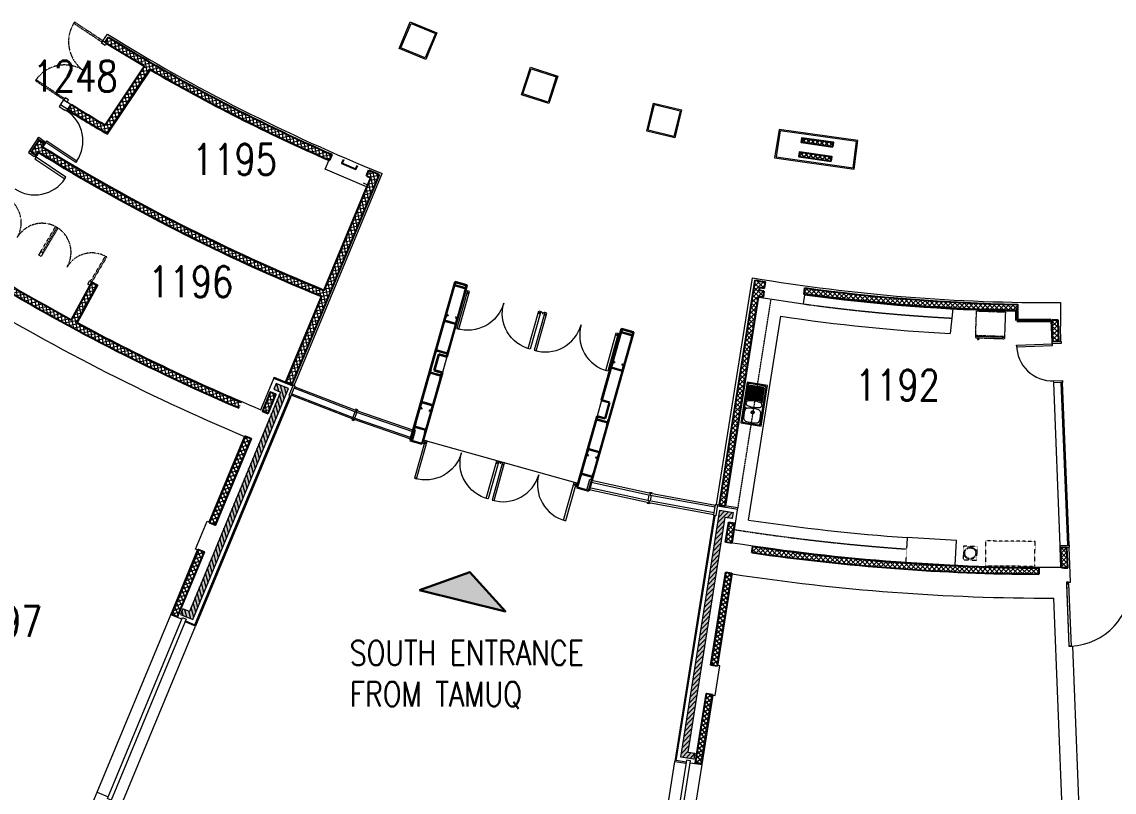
# Model space of a CAD drawing. Header units: inches. Extents: x 13084 to 220150, y 6494 to 167180.
# Drawn here: x 63194 to 89693, y 38435 to 57131 of the extents above; entities that cross this region are included whole.
import ezdxf
from ezdxf.enums import TextEntityAlignment as Align

# ---------------------------------------------------------------- set-up
doc = ezdxf.new("R2010")
doc.units = ezdxf.units.IN
doc.header["$MEASUREMENT"] = 0
doc.linetypes.add('Ground Floor$0$HIDDEN', pattern=[0.375, 0.25, -0.125])
for name, color, linetype, lineweight in [('Ground Floor$0$A-G2-G-Building-Elements-Below', 7, 'Continuous', 13), ('Ground Floor$0$A-G250-G-Walls-Low-Level', 8, 'Continuous', 15), ('Ground Floor$0$A-G250-G-Walls-Precast-Concrete', 7, 'Continuous', 15), ('Ground Floor$0$A-G250-M-Walls-Blockwork', 7, 'Continuous', 25), ('Ground Floor$0$A-G250-M-Walls-Curtain', 251, 'Continuous', 30), ('Ground Floor$0$A-G250-M-Walls-Louvred', 7, 'Continuous', 9), ('Ground Floor$0$A-G252-H-Internal-Walls', 251, 'Continuous', 9), ('Ground Floor$0$A-G262-H-Precast-Panel', 251, 'Continuous', 5), ('Ground Floor$0$A-G312-M-Wall-Cladding-Panel', 7, 'Continuous', 9), ('Ground Floor$0$A-G312-M-Wall-Finish-Plaster', 7, 'Continuous', 15), ('Ground Floor$0$A-G321-M-Window', 251, 'Continuous', 9), ('Ground Floor$0$A-G322-M-Door', 251, 'Continuous', 15), ('Ground Floor$0$A-G331-M-Floor-Finish-Tiled', 251, 'Continuous', 5), ('Ground Floor$0$A-G4-M-Furniture-and-Fittings', 251, 'Continuous', 9), ('Ground Floor$0$A-G4-M-Furniture-Built-In', 251, 'Continuous', 9), ('Ground Floor$0$Z-Z000-S-General-Notes-250', 7, 'Continuous', 30), ('Ground Floor$0$Z-Z001-S-Room-Name-Identification-250', 7, 'Continuous', 15)]:
    doc.layers.add(name, color=color, linetype=linetype, lineweight=lineweight)
doc.layers.add('Ground Floor$0$A-G4-M-Furniture-and-Fittings-Hidden', color=251, linetype='Ground Floor$0$HIDDEN', lineweight=0, plot=False)
doc.layers.add('Ground Floor$0$A-G5-M-Furniture and fittings', color=253, linetype='Continuous')
doc.styles.add('Ground Floor$0$ST1', font='romans.shx', dxfattribs={"width": 0.8})
doc.styles.add('Ground Floor$0$Symbol-RomanS', font='ROMANS.shx', dxfattribs={"width": 0.8})
doc.styles.add('Ground Floor$0$Tag-RomanS', font='romans.shx', dxfattribs={"width": 0.8})
pattern_1 = [(45, (31615.24, 164129.57), (-56.1266, 56.1266), []), (135, (31615.24, 164129.57), (-56.1266, -56.1266), [])]
pattern_2 = [(36.885, (82101.164, 54210.06), (-47.642, 63.4874), []), (126.885, (82101.164, 54210.06), (-63.4874, -47.642), [])]
pattern_3 = [(101, (31615.24, 164129.57), (-77.91666, -15.145464), []), (191, (31615.24, 164129.57), (15.145464, -77.91666), [])]
pattern_4 = [(50, (31615.24, 164129.57), (182.18467, -15.93909), [19.05, -209.55]), (355, (31615.24, 164129.57), (-35.24283, 191.05664), [15.24, -167.64]), (100.451, (31630.42, 164128.24), (146.9425, 175.11669), [16.19, -178.09]), (46.1842, (31615.24, 164180.37), (271.07904, -42.04233), [28.575, -314.325]), (96.6356, (31637.83, 164176.87), (237.40423, 247.42556), [24.285, -267.135]), (351.184, (31615.24, 164180.37), (237.4046, 247.4251), [22.86, -251.46]), (21, (31640.64, 164167.67), (151.61488, -102.26552), [19.05, -209.55]), (326, (31640.64, 164167.67), (61.80203, 184.18797), [15.24, -167.64]), (71.4514, (31653.27, 164159.15), (213.4165, 81.92286), [16.19, -178.09]), (37.5, (31615.24, 164129.57), (3.088603, 84.55504), [0, -165.608, 0, -170.18, 0, -168.275]), (7.5, (31615.24, 164129.57), (66.81966, 100.180575), [0, -97.028, 0, -161.798, 0, -64.135]), (327.5, (31558.6, 164129.57), (135.590595, -5.728744), [0, -63.5, 0, -198.12, 0, -262.89]), (317.5, (31533.2, 164129.57), (148.12918, 25.42649), [0, -82.55, 0, -131.572, 0, -186.69])]

# ---------------------------------------------------------------- blocks, each defined once
blk = doc.blocks.new('Ground Floor$0$cb22')
at = {"linetype": 'Ground Floor$0$HIDDEN', "ltscale": 0.25}
for points in [[(-4, 2), (31, 2), (72, 698), (37, 700)], [(1402, 0), (1367, 0), (1367, 701), (1402, 701)], [(1402, 0), (1437, 0), (1437, 701), (1402, 701)], [(2808, 0), (2773, 0), (2773, 701), (2808, 701)]]:
    blk.add_lwpolyline(points, close=True, dxfattribs=at)
at = {"ltscale": 0.25}
for points in [[(-19, 2), (35, 2), (35, -98), (-25, -98)], [(1372, 0), (1432, 0), (1432, -100), (1372, -100)], [(2748, 0), (2808, 0), (2812, -100), (2748, -100)]]:
    blk.add_lwpolyline(points, close=True, dxfattribs=at)
at = {"linetype": 'Ground Floor$0$HIDDEN', "ltscale": 0.25}
for centre, start, end in [((-4, -2), 0.1605, 86.6222), ((1402, -2), 89.9732, 179.8432), ((1402, -2), 0.1568, 90.0268), ((2808, -2), 89.9732, 179.8432)]:
    blk.add_arc(centre, 703, start, end, dxfattribs=at)
blk = doc.blocks.new('Ground Floor$0$Sube')
blk.add_lwpolyline([(4.88, -175.145), (4.88, -174.072), (5.238, -174.608), (4.88, -175.145)])
blk.add_solid([(5.238, -174.608), (4.88, -175.145), (4.88, -174.072)])
at = {"style": 'Ground Floor$0$ST1', "width": 0.8}
blk.add_attdef('SUBE-BAJA', text='', height=0.617, dxfattribs=at).set_placement((4.736, -174.586), align=Align.MIDDLE_RIGHT)
blk = doc.blocks.new('Ground Floor$0$d72')
at = {"layer": 'Ground Floor$0$A-G322-M-Door'}
for points in [[(5425, -56600), (6375, -56600), (6375, -56550), (5425, -56550)], [(5425, -58350), (6375, -58350), (6375, -58400), (5425, -58400)]]:
    blk.add_lwpolyline(points, close=True, dxfattribs=at)
for centre in [(6325, -56575), (6325, -58375)]:
    blk.add_circle(centre, 10, dxfattribs=at)
for centre, radius, start, end in [((6325, -56575), 900, 178.4921, 270), ((6325, -56550), 50, 0, 90), ((6325, -58375), 900, 90, 181.5079), ((6325, -58400), 50, 270, 0)]:
    blk.add_arc(centre, radius, start, end, dxfattribs=at)
blk = doc.blocks.new('Ground Floor$0$tag-roomname')
at = {"lineweight": 18, "ltscale": 0.01, "style": 'Ground Floor$0$Tag-RomanS', "width": 0.8}
blk.add_attdef('ROOM_NO_2', text='', height=3, dxfattribs=at).set_placement((0, 1.61), align=Align.MIDDLE_CENTER)
at = {"linetype": 'ByBlock', "lineweight": 13, "ltscale": 0.01, "style": 'Ground Floor$0$Tag-RomanS', "width": 0.8, "flags": 1}
for tag, p in [('ROOM_NAME_1', (0, -2.29)), ('AREA', (0, -5.74))]:
    blk.add_attdef(tag, text='', height=2.8, dxfattribs=at).set_placement(p, align=Align.MIDDLE_CENTER)
blk = doc.blocks.new('Ground Floor$0$FIRE DOOR 3100mm')
at = {"layer": 'Ground Floor$0$A-G322-M-Door', "linetype": 'Continuous'}
for p, q in [((-3089, -52, 0), (-3103, -52, 0)), ((-3089, -40, 0), (-3089, -52, 0)), ((-13, -41, 0), (-13, -53, 0)), ((-13, -53, 0), (1, -53, 0))]:
    blk.add_line(p, q, dxfattribs=at)
at = {"layer": 'Ground Floor$0$A-G322-M-Door'}
for p, q in [((-3103, -52, 0), (-3103, -1551, 0)), ((-3049, -40, 0), (-3089, -40, 0)), ((-3049, -40, 0), (-3049, -1551, 0)), ((-53, -41, 0), (-13, -41, 0)), ((-53, -41, 0), (-53, -1552, 0)), ((1, -53, 0), (1, -1552, 0)), ((-3049, -1551, 0), (-3103, -1551, 0)), ((-3102, -1551, 0), (-3052, -1551, 0)), ((-53, -1552, 0), (1, -1552, 0)), ((0, -1552, 0), (-50, -1552, 0))]:
    blk.add_line(p, q, dxfattribs=at)
at = {"layer": 'Ground Floor$0$A-G322-M-Door', "elevation": 0}
for points in [[(-3049, -38), (-3049, 0), (-3103, 0), (-3103, -50), (-3091, -50), (-3091, -38), (-3049, -38)], [(-53, -39), (-53, -1), (1, -1), (1, -51), (-11, -51), (-11, -39), (-53, -39)]]:
    blk.add_lwpolyline(points, dxfattribs=at)
at = {"layer": 'Ground Floor$0$A-G322-M-Door'}
for centre, start, end in [((-3051, -51, 0), 270.0847, 0.0108), ((-50, -51, 0), 179.9653, 269.8919)]:
    blk.add_arc(centre, 1501, start, end, dxfattribs=at)
blk = doc.blocks.new('Ground Floor$0$d49')
at = {"layer": 'Ground Floor$0$A-G321-M-Window', "elevation": 0}
blk.add_lwpolyline([(56931, -119539), (56767, -115593), (56737, -115594), (56901, -119541)], close=True, dxfattribs=at)
at = {"layer": 'Ground Floor$0$A-G322-M-Door'}
for p, q in [((56726, -119548, 0), (56562, -115601, 0)), ((56941, -119539, 0), (56777, -115593, 0))]:
    blk.add_line(p, q, dxfattribs=at)
at = {"layer": 'Ground Floor$0$A-G322-M-Door', "elevation": 0}
for points in [[(55661, -114738), (55659, -114688), (56523, -114652), (56525, -114702)], [(56521, -114602), (56736, -114593), (56738, -114643), (56523, -114652)], [(56560, -115551), (56775, -115543), (56777, -115593), (56562, -115601)], [(56726, -119548), (56941, -119539), (56943, -119589), (56728, -119598)]]:
    blk.add_lwpolyline(points, close=True, dxfattribs=at)
at = {"layer": 'Ground Floor$0$A-G322-M-Door'}
blk.add_arc((56529, -114682, 0), 870, 180.4117, 272.0297, dxfattribs=at)
blk = doc.blocks.new('Ground Floor$0$lava3')
at = {"layer": 'Ground Floor$0$A-G4-M-Furniture-and-Fittings'}
for p, q in [((500, 0), (-500, 0)), ((-500, 0), (-500, -500)), ((500, -500), (500, 0)), ((-485, -58), (-485, -432)), ((-475, -58), (-475, -432)), ((445, -18), (-445, -18)), ((445, -28), (-445, -28)), ((-2, -49), (2, -49)), ((60, -52), (410, -52)), ((78, -76), (450, -76)), ((87, -100), (450, -100)), ((91, -124), (450, -124)), ((95, -149), (450, -149)), ((97, -173), (450, -173)), ((99, -197), (450, -197)), ((100, -221), (450, -221)), ((101, -245), (450, -245)), ((475, -432), (475, -58)), ((485, -432), (485, -58)), ((-500, -500), (500, -500)), ((445, -462), (-445, -462)), ((445, -472), (-445, -472)), ((2, -441), (-2, -441)), ((60, -438), (422, -438)), ((78, -414), (450, -414)), ((87, -390), (450, -390)), ((91, -366), (450, -366)), ((95, -341), (450, -341)), ((97, -317), (450, -317)), ((99, -293), (450, -293)), ((100, -269), (450, -269))]:
    blk.add_line(p, q, dxfattribs=at)
blk.add_lwpolyline([(76, -245, 0.045328), (64, -110)], format="xyb", dxfattribs=at)
for centre, radius in [((-203, -243), 38), ((-203, -243), 27.5), ((-120, -51), 14.1)]:
    blk.add_circle(centre, radius, dxfattribs=at)
for centre, radius, start, end in [((-445, -58), 40, 90, 180), ((-445, -58), 30, 90, 180), ((300, -245), 750, 169.6188, 180), ((300, -245), 750, 180, 190.3812), ((-364, -123), 75, 97.23, 169.6188), ((-279, -793), 750, 90, 97.23), ((-279, -793), 750, 82.77, 90), ((-194, -123), 75, 10.3812, 82.77), ((-858, -245), 750, 0, 10.3812), ((-858, -245), 750, 349.6188, 0), ((674, -245), 750, 169.6188, 180), ((674, -245), 750, 180, 190.3812), ((10, -123), 75, 99.6604, 169.6188), ((-10, -123), 75, 10.3812, 80.3396), ((-674, -245), 750, 349.6188, 0), ((445, -58), 40, 0, 90), ((445, -58), 30, 0, 90), ((-445, -432), 40, 180, 270), ((-445, -432), 30, 180, 270), ((-364, -367), 75, 190.3812, 262.77), ((-279, 303), 750, 262.77, 270), ((-279, 303), 750, 270, 277.23), ((-194, -367), 75, 277.23, 349.6188), ((10, -367), 75, 190.3812, 260.3396), ((-10, -367), 75, 279.6604, 349.6188), ((445, -432), 40, 270, 0), ((445, -432), 30, 270, 0)]:
    blk.add_arc(centre, radius, start, end, dxfattribs=at)
blk = doc.blocks.new('Ground Floor$0$ref-top')
at = {"linetype": 'Ground Floor$0$HIDDEN', "ltscale": 0.3}
for p, q in [((0, -600), (0, -650)), ((50, -650), (50, -700)), ((75, -650), (75, -700)), ((700, -600), (700, -650))]:
    blk.add_line(p, q, dxfattribs=at)
blk.add_lwpolyline([(0, -600), (0, 0), (700, 0), (700, -600)], close=True, dxfattribs=at)
for points in [[(0, -610), (700, -610)], [(0, -650), (700, -650)], [(75, -700), (50, -700)]]:
    blk.add_lwpolyline(points, dxfattribs=at)

msp = doc.modelspace()

# ---------------------------------------------------------------- hatches: boundary and pattern name
at = {"layer": 'Ground Floor$0$A-G252-H-Internal-Walls'}
h = msp.add_hatch(dxfattribs=at)
h.set_pattern_fill('ANSI37', color=256, scale=25, angle=56, style=0)
h.set_pattern_definition(pattern_3)
h.paths.add_polyline_path([(70664, 53770), (70722, 53908, -0.035439), (65287, 56762), (65204, 56638, 0.006498), (66173, 56055), (65216, 54624, -0.005356), (64389, 55121), (64308, 55001, 0.0107), (65262, 54423), (66303, 55979, 0.02811)])
h = msp.add_hatch(dxfattribs=at)
h.set_pattern_fill('ANSI37', color=256, scale=25, angle=56, style=0)
h.set_pattern_definition(pattern_3)
h.paths.add_polyline_path([(70529, 50610, -0.041504), (63684, 54093), (63740, 54177), (63615, 54261), (63421, 53970), (63546, 53886), (63601, 53969, 0.041529), (70471, 50471), (69607, 48385), (69746, 48328), (71859, 53429, -0.001518), (71615, 53529), (71557, 53391, 0.000658), (71662, 53347)])
h = msp.add_hatch(dxfattribs=at)
h.set_pattern_fill('ANSI37', color=256, scale=25, style=0)
h.set_pattern_definition(pattern_2)
h.paths.add_polyline_path([(82872, 54100), (82886, 54199), (82115, 54309), (82101, 54210)])
h = msp.add_hatch(dxfattribs=at)
h.set_pattern_fill('ANSI37', color=256, scale=25, style=0)
h.set_pattern_definition(pattern_2)
h.paths.add_polyline_path([(82830, 53753), (82844, 53852), (82059, 53964), (82045, 53865)])
h = msp.add_hatch(dxfattribs=at)
h.set_pattern_fill('ANSI37', color=256, scale=25, angle=56, style=0)
h.set_pattern_definition([(101, (31615.24, 164128.42), (-77.91666, -15.145464), []), (191, (31615.24, 164128.42), (15.145464, -77.91666), [])])
h.paths.add_polyline_path([(65019, 50736, -0.00077), (64887, 50808), (64393, 49898, -0.011741), (62366, 51060), (62288, 50932, 0.034592), (68421, 47779), (68479, 47917, -0.022075), (64525, 49827)])
h.paths.add_polyline_path([(62366, 51060, -0.000251), (62324, 51086), (62245, 50958, 0.000251), (62288, 50932)])
h.paths.add_polyline_path([(68525, 47898, -0.000251), (68479, 47917), (68421, 47779, 0.000251), (68467, 47759)])
h = msp.add_hatch(dxfattribs=at)
h.set_pattern_fill('ANSI37', color=256, scale=25, style=0)
h.set_pattern_definition(pattern_1)
h.paths.add_polyline_path([(81061, 50463), (81176, 50446), (81198, 50594), (81084, 50611), (81096, 50687, 0.000659), (81209, 50668), (81231, 50817, -0.001518), (80972, 50862), (80108, 45405), (80256, 45382)])
h = msp.add_hatch(dxfattribs=at)
h.set_pattern_fill('ANSI37', color=256, scale=25, style=0)
h.set_pattern_definition(pattern_1)
edge = h.paths.add_edge_path()
edge.add_arc((88115, 93630), 43363, 262.1474, 268.9862)
edge.add_line((87348, 50274), (87347, 50124))
edge.add_arc((88115, 93630), 43513, 262.1452, 268.9884, ccw=False)
edge.add_line((82169, 50525), (82191, 50673))
h = msp.add_hatch(dxfattribs=at)
h.set_pattern_fill('ANSI37', color=256, scale=25, style=0)
h.set_pattern_definition(pattern_1)
h.paths.add_polyline_path([(88333, 49893), (88182, 49894), (88203, 49367), (88353, 49373)])
h = msp.add_hatch(dxfattribs=at)
h.set_pattern_fill('ANSI37', color=256, scale=25, style=0)
h.set_pattern_definition(pattern_1)
h.paths.add_polyline_path([(88333, 49893), (88232, 49893), (88253, 49369), (88353, 49373)])
h = msp.add_hatch(dxfattribs=at)
h.set_pattern_fill('ANSI37', color=256, scale=25, angle=56, style=0)
h.set_pattern_definition(pattern_3)
h.paths.add_polyline_path([(69357, 48083), (69219, 48140), (69030, 47685), (69169, 47627)])
h = msp.add_hatch(dxfattribs=at)
h.set_pattern_fill('ANSI37', color=256, scale=25, style=0)
h.set_pattern_definition([(112.5, (63347.45, 34096.16), (-73.33294, -30.3755), []), (202.5, (63347.45, 34096.16), (30.3755, -73.33294), [])])
h.paths.add_polyline_path([(67744, 44972), (68617, 47079), (68755, 47021), (67883, 44915)])
h = msp.add_hatch(dxfattribs=at)
h.set_pattern_fill('ANSI37', color=256, scale=25, style=0)
h.set_pattern_definition(pattern_1)
h.paths.add_polyline_path([(80494, 44965), (80345, 44988), (80268, 44501), (80417, 44479)])
h = msp.add_hatch(dxfattribs=at)
h.set_pattern_fill('ANSI37', color=256, scale=25, style=0)
h.set_pattern_definition([(292.5, (66817.82, 42735.67), (73.333, 30.3755), []), (22.5, (66817.82, 42735.67), (-30.3755, 73.333), [])])
h.paths.add_polyline_path([(66824, 42750), (67476, 44325), (67615, 44268), (66963, 42693)])
h = msp.add_hatch(dxfattribs=at)
h.set_pattern_fill('ANSI37', color=256, scale=25, style=0)
h.set_pattern_definition(pattern_1)
h.paths.add_polyline_path([(80924, 44401), (80902, 44252, 0.035047), (87869, 43729), (87869, 43879, -0.035037)])
h = msp.add_hatch(dxfattribs=at)
h.set_pattern_fill('ANSI37', color=256, scale=25, style=0)
h.set_pattern_definition(pattern_1)
h.paths.add_polyline_path([(88419, 43880), (88569, 43880), (88549, 44377), (88399, 44371)])
h = msp.add_hatch(dxfattribs=at)
h.set_pattern_fill('ANSI37', color=256, scale=25, style=0)
h.set_pattern_definition([(306, (80302.36, 43661.73), (64.2157, 46.6555), []), (36, (80302.36, 43661.73), (-46.6555, 64.2157), [])])
h.paths.add_polyline_path([(80418, 43750), (80060, 41495), (79912, 41518), (80269, 43774)])
h = msp.add_hatch(dxfattribs=at)
h.set_pattern_fill('ANSI37', color=256, scale=25, style=0)
h.set_pattern_definition([(126, (78953.3, 34504.89), (-64.2157, -46.6555), []), (216, (78953.3, 34504.89), (46.6555, -64.2157), [])])
h.paths.add_polyline_path([(79951, 40803), (79685, 39122), (79536, 39146), (79803, 40827)])
at = {"layer": 'Ground Floor$0$A-G262-H-Precast-Panel'}
h = msp.add_hatch(dxfattribs=at)
h.set_pattern_fill('AR-CONC', color=256, style=0)
h.set_pattern_definition(pattern_4)
h.paths.add_polyline_path([(69361, 48352), (69303, 48213), (69465, 48146), (67258, 42819), (67096, 42885), (67039, 42747), (67339, 42623), (69661, 48228)])
h = msp.add_hatch(dxfattribs=at)
h.set_pattern_fill('ANSI31', color=256, scale=25, angle=60, style=0)
h.set_pattern_definition([(105, (31615.24, 164129.57), (-76.67036, -20.54376), [])])
h.paths.add_polyline_path([(69361, 48352), (69303, 48213), (69465, 48146), (67258, 42819), (67096, 42885), (67039, 42747), (67339, 42623), (69661, 48228)])
h = msp.add_hatch(dxfattribs=at)
h.set_pattern_fill('AR-CONC', color=256, style=0)
h.set_pattern_definition(pattern_4)
h.paths.add_polyline_path([(80449, 45225), (80425, 45077), (80252, 45104), (79350, 39408), (79523, 39381), (79500, 39233), (79179, 39283), (80128, 45276)])
h = msp.add_hatch(dxfattribs=at)
h.set_pattern_fill('ANSI31', color=256, scale=25, angle=1, style=0)
h.set_pattern_definition([(46, (31615.24, 164129.57), (-57.097597, 55.13851), [])])
h.paths.add_polyline_path([(80449, 45225), (80425, 45077), (80252, 45104), (79350, 39408), (79523, 39381), (79500, 39233), (79179, 39283), (80128, 45276)])

# ---------------------------------------------------------------- linework, layer by layer
at = {"layer": 'Ground Floor$0$A-G2-G-Building-Elements-Below'}
for p, q in [((73503, 49003), (73395, 48618)), ((77257, 47945), (77148, 47560))]:
    msp.add_line(p, q, dxfattribs=at)
at = {"layer": 'Ground Floor$0$A-G250-G-Walls-Low-Level'}
for p, q in [((65020, 38435), (66804, 42742)), ((65646, 38208), (67407, 42460)), ((78316, 34636), (79036, 39180)), ((78968, 34503), (79697, 39105))]:
    msp.add_line(p, q, dxfattribs=at)
at = {"layer": 'Ground Floor$0$A-G250-G-Walls-Precast-Concrete'}
for points in [[(69361, 48352), (69303, 48213), (69465, 48146), (67258, 42819), (67097, 42886), (67039, 42748), (67340, 42623), (69661, 48228)], [(80449, 45225), (80425, 45077), (80252, 45104), (79350, 39408), (79523, 39381), (79500, 39233), (79179, 39283), (80128, 45276)]]:
    msp.add_lwpolyline(points, close=True, dxfattribs=at)
at = {"layer": 'Ground Floor$0$A-G250-M-Walls-Blockwork'}
for p, q in [((65204, 56638, 0), (65287, 56762, 0)), ((66172, 56055, 0), (65215, 54624, 0)), ((65261, 54423, 0), (66302, 55979, 0)), ((64389, 55121, 0), (64308, 55001, 0)), ((63615, 54261, 0), (63421, 53970, 0)), ((63615, 54261, 0), (63740, 54177, 0)), ((63740, 54177, 0), (63684, 54093)), ((63421, 53970, 0), (63546, 53886, 0)), ((63601, 53969), (63546, 53886, 0)), ((70664, 53770, 0), (70722, 53908, 0)), ((71859, 53429), (69746, 48328)), ((70529, 50610), (71662, 53347)), ((71557, 53391), (71615, 53529)), ((64887, 50808, 0), (64393, 49898, 0)), ((64524, 49827, 0), (65019, 50737, 0)), ((80972, 50862), (80108, 45405)), ((81084, 50611), (81096, 50687)), ((81209, 50668), (81231, 50817)), ((69607, 48385), (70471, 50471)), ((80256, 45382), (81061, 50463)), ((81176, 50446), (81061, 50463)), ((81198, 50594), (81084, 50611)), ((81198, 50594), (81176, 50446)), ((88203, 49367, 0), (88182, 49893, 0)), ((88333, 49892), (88182, 49893, 0)), ((88353, 49373, 0), (88333, 49892, 0)), ((88353, 49373, 0), (88203, 49367, 0)), ((69746, 48328), (69607, 48385)), ((80108, 45405), (80256, 45382)), ((80268, 44501), (80345, 44988)), ((80345, 44988), (80494, 44965)), ((80417, 44479), (80494, 44965)), ((80417, 44479), (80268, 44501)), ((80902, 44252), (80924, 44401)), ((88549, 44377, 0), (88399, 44371, 0)), ((88419, 43880, 0), (88399, 44371, 0)), ((88569, 43880, 0), (88549, 44377, 0)), ((79912, 41518), (80269, 43773)), ((80418, 43750), (80060, 41495)), ((80269, 43773), (80418, 43750)), ((87869, 43879), (87869, 43729)), ((88569, 43880, 0), (88419, 43880, 0)), ((88469, 43880, 0), (88569, 43880, 0)), ((80060, 41495), (79912, 41518))]:
    msp.add_line(p, q, dxfattribs=at)
for points in [[(82872, 54100), (82886, 54199), (82115, 54309), (82101, 54210)], [(82830, 53753), (82844, 53852), (82059, 53964), (82045, 53865)], [(67744, 44972), (68617, 47079), (68755, 47021), (67883, 44915)], [(66824, 42750), (67476, 44325), (67615, 44268), (66963, 42693)], [(79951, 40803), (79685, 39122), (79536, 39146), (79803, 40827)]]:
    msp.add_lwpolyline(points, close=True, dxfattribs=at)
for points in [[(70998, 53791), (70959, 53699), (71300, 53554), (71339, 53646)], [(69169, 47627), (69357, 48083), (69219, 48140), (69030, 47685), (69169, 47627)]]:
    msp.add_lwpolyline(points, dxfattribs=at)
msp.add_lwpolyline([(82191, 50673, 0.029849), (87348, 50274), (87347, 50124, -0.029868), (82169, 50525)], format="xyb", close=True, dxfattribs=at)
for centre, radius, start, end in [((88115, 93630, 0), 43363, 238.2341, 246.3528), ((88115, 93630, 0), 43513, 238.2273, 239.7152), ((88115, 93630, 0), 43513, 239.9131, 246.355), ((88034, 93478, 0), 45059, 238.3477, 239.574), ((78284, 76990, 0), 26055, 237.5616, 240.0115), ((88054, 93508), 46340, 238.2713, 247.7779), ((88054, 93508), 46490, 238.2648, 247.777), ((88114, 93627), 43510, 247.6323, 247.7832), ((88114, 93627), 43360, 247.6345, 247.9823), ((88115, 93629, 0), 49901, 238.772, 246.8115), ((88115, 93629, 0), 49751, 238.7732, 241.5216), ((88137, 93617, 0), 48716, 241.4926, 241.669), ((88556, 93571), 43377, 259.9305, 260.2784), ((88115, 93627), 43510, 260.7169, 260.8678), ((88115, 93629, 0), 49751, 241.6943, 246.8103), ((88115, 93629), 49751, 261.6895, 269.716), ((88115, 93629), 49901, 261.6882, 269.7172)]:
    msp.add_arc(centre, radius, start, end, dxfattribs=at)
at = {"layer": 'Ground Floor$0$A-G250-M-Walls-Curtain'}
for p, q in [((73703, 50817), (72617, 46967)), ((73706, 50812), (72622, 46970)), ((73501, 49008), (73987, 50733)), ((73503, 49003), (73992, 50736)), ((73992, 50736), (73703, 50817)), ((73987, 50733), (73706, 50812)), ((78029, 49593), (76946, 45751)), ((78034, 49596), (76948, 45746)), ((77257, 47945), (77745, 49677)), ((77262, 47948), (77748, 49672)), ((77745, 49677), (78034, 49596)), ((77748, 49672), (78029, 49593)), ((73197, 48670), (73308, 49063)), ((73202, 48673), (73311, 49058)), ((73308, 49063), (73501, 49008)), ((73311, 49058), (73503, 49003)), ((72903, 46891), (73390, 48616)), ((72906, 46886), (73395, 48618)), ((73390, 48616), (73197, 48670)), ((73395, 48618), (73202, 48673)), ((77449, 47891), (77257, 47945)), ((77454, 47893), (77262, 47948)), ((77341, 47506), (77449, 47891)), ((77344, 47501), (77454, 47893)), ((76660, 45827), (77148, 47560)), ((76665, 45830), (77151, 47555)), ((77148, 47560), (77341, 47506)), ((77151, 47555), (77344, 47501)), ((72697, 47235), (72738, 47379)), ((72701, 47234), (72697, 47235)), ((72721, 47304), (72701, 47234)), ((72994, 47227), (72721, 47304)), ((72742, 47378), (72722, 47308)), ((72722, 47308), (72995, 47231)), ((72738, 47379), (72742, 47378)), ((72974, 47157), (72994, 47227)), ((73019, 47300), (72978, 47156)), ((72995, 47231), (73015, 47301)), ((73015, 47301), (73019, 47300)), ((72617, 46967), (72906, 46886)), ((72622, 46970), (72903, 46891)), ((72978, 47156), (72974, 47157)), ((76780, 46239), (76739, 46095)), ((76743, 46094), (76763, 46164)), ((76763, 46164), (77036, 46087)), ((76764, 46168), (76784, 46238)), ((77037, 46091), (76764, 46168)), ((76784, 46238), (76780, 46239)), ((77020, 46016), (77061, 46160)), ((77057, 46161), (77037, 46091)), ((77061, 46160), (77057, 46161)), ((76739, 46095), (76743, 46094)), ((77036, 46087), (77016, 46017)), ((77016, 46017), (77020, 46016)), ((76948, 45746), (76660, 45827)), ((76946, 45751), (76665, 45830))]:
    msp.add_line(p, q, dxfattribs=at)
for points in [[(73690, 50741), (73710, 50811), (73706, 50812), (73665, 50668), (73669, 50667), (73689, 50737), (73962, 50660), (73942, 50590), (73946, 50589), (73987, 50733), (73983, 50734), (73963, 50664)], [(78006, 49524), (78025, 49594), (78029, 49593), (77989, 49449), (77985, 49450), (78005, 49520), (77731, 49597), (77711, 49527), (77708, 49528), (77748, 49672), (77752, 49671), (77732, 49601)], [(73243, 49157), (73223, 49087), (73220, 49088), (73260, 49232), (73264, 49231), (73244, 49161), (73518, 49084), (73537, 49154), (73541, 49153), (73501, 49008), (73497, 49009), (73517, 49080)], [(73093, 48624), (73113, 48694), (73109, 48695), (73068, 48551), (73072, 48550), (73092, 48620), (73365, 48543), (73345, 48472), (73349, 48471), (73390, 48616), (73386, 48617), (73366, 48547)], [(77408, 47406), (77428, 47477), (77432, 47476), (77391, 47331), (77388, 47332), (77407, 47403), (77134, 47480), (77114, 47409), (77110, 47411), (77151, 47555), (77155, 47554), (77135, 47484)]]:
    msp.add_lwpolyline(points, close=True, dxfattribs=at)
for points in [[(73715, 49953), (73716, 49957), (73764, 49943), (73723, 49799), (73442, 49878), (73483, 50022), (73531, 50009), (73530, 50005), (73486, 50017), (73447, 49881), (73721, 49804), (73759, 49940), (73715, 49953)], [(77572, 48865), (77574, 48869), (77525, 48882), (77485, 48738), (77766, 48659), (77806, 48803), (77758, 48816), (77757, 48813), (77801, 48800), (77763, 48663), (77490, 48741), (77528, 48877), (77572, 48865)], [(73079, 47699), (73078, 47695), (73126, 47681), (73167, 47826), (72886, 47905), (72845, 47760), (72893, 47747), (72894, 47751), (72850, 47763), (72889, 47900), (73162, 47823), (73123, 47686), (73079, 47699)], [(76937, 46611), (76936, 46607), (76888, 46620), (76928, 46765), (77209, 46685), (77169, 46541), (77120, 46555), (77122, 46559), (77166, 46546), (77204, 46683), (76931, 46760), (76892, 46623), (76937, 46611)]]:
    msp.add_lwpolyline(points, dxfattribs=at)
at = {"layer": 'Ground Floor$0$A-G250-M-Walls-Louvred'}
for points in [[(65271, 38283), (67089, 42673), (67182, 42635), (65363, 38244)], [(78675, 34503), (79418, 39195), (79319, 39211), (78576, 34519)]]:
    msp.add_lwpolyline(points, close=True, dxfattribs=at)
at = {"layer": 'Ground Floor$0$A-G312-M-Wall-Cladding-Panel'}
for p, q in [((69305, 48478), (69316, 48506)), ((69316, 48506), (69778, 48314)), ((69767, 48287), (69305, 48478)), ((67391, 42499), (69691, 48053)), ((69719, 48041), (67407, 42460)), ((80068, 45381), (80562, 45303)), ((80567, 45333), (80073, 45411)), ((80562, 45303), (80567, 45333)), ((79981, 45147), (79036, 39180)), ((79070, 39205), (80010, 45142)), ((67153, 42565), (67165, 42593)), ((67407, 42460), (67153, 42565)), ((67165, 42593), (67391, 42499)), ((79036, 39180), (79307, 39137)), ((79312, 39166), (79070, 39205)), ((79307, 39137), (79312, 39166))]:
    msp.add_line(p, q, dxfattribs=at)
for points in [[(72618, 57132), (73265, 56864), (72997, 56217), (72351, 56485)], [(72635, 57092), (73226, 56848), (72981, 56256), (72390, 56501)], [(75530, 56028), (76196, 55812), (75979, 55146), (75314, 55363)], [(75549, 55991), (76158, 55793), (75960, 55184), (75351, 55382)], [(78519, 55157), (79199, 54993), (79036, 54313), (78355, 54476)], [(78541, 55121), (79163, 54971), (79014, 54349), (78392, 54498)], [(81567, 54521), (81457, 53829), (83384, 53554), (83472, 54249)], [(81592, 54487), (81492, 53855), (83358, 53588), (83439, 54223)]]:
    msp.add_lwpolyline(points, close=True, dxfattribs=at)
at = {"layer": 'Ground Floor$0$A-G312-M-Wall-Finish-Plaster'}
for p, q in [((65162, 56666, 0), (65272, 56830)), ((66306, 55959, 0), (65266, 54403, 0)), ((63574, 54288, 0), (63379, 53997, 0)), ((63615, 54261, 0), (63574, 54288, 0)), ((63753, 54169, 0), (63705, 54098, 0)), ((63753, 54169, 0), (63740, 54177, 0)), ((63421, 53970, 0), (63379, 53997, 0)), ((63558, 53878, 0), (63546, 53886, 0)), ((63558, 53878, 0), (63605, 53948, 0)), ((70556, 53555), (70644, 53762, 0)), ((71556, 53130, 0), (70556, 53555)), ((69801, 48305, 0), (71934, 53453)), ((70520, 50629, 0), (71556, 53130, 0)), ((71589, 53170, 0), (71482, 53216, 0)), ((80048, 45415, 0), (80920, 50918)), ((65039, 50743, 0), (64545, 49833, 0)), ((64887, 50808, 0), (64894, 50821, 0)), ((69593, 48391, 0), (70452, 50463, 0)), ((80271, 45380), (81073, 50447)), ((81073, 50447), (82148, 50286)), ((82181, 50508, 0), (82148, 50286)), ((88391, 50317), (88388, 49746)), ((88188, 49366, 0), (88168, 49879, 0)), ((88403, 49375, 0), (88388, 49743, 0)), ((88203, 49367, 0), (88188, 49366, 0)), ((88353, 49373, 0), (88403, 49375, 0)), ((68990, 47718, 0), (69305, 48478)), ((67736, 44992), (68597, 47070)), ((80434, 44490), (80567, 45333)), ((88399, 44371, 0), (88384, 44370, 0)), ((88403, 43894), (88384, 44370, 0)), ((88549, 44377, 0), (88599, 44378, 0)), ((88632, 43533, 0), (88599, 44378, 0)), ((80078, 41507), (80430, 43733)), ((88533, 43529, 0), (88632, 43533)), ((88458, 37402, 0), (88232, 43145)), ((89013, 33836, 0), (88693, 41981, 0))]:
    msp.add_line(p, q, dxfattribs=at)
at = {"layer": 'Ground Floor$0$A-G312-M-Wall-Finish-Plaster', "lineweight": 50, "ltscale": 0.02}
for q in [(87332, 50109), (88168, 49879, 0)]:
    msp.add_line((87330, 49883), q, dxfattribs=at)
at = {"layer": 'Ground Floor$0$A-G312-M-Wall-Finish-Plaster', "ltscale": 0.02}
for p, q in [((88533, 43529, 0), (88593, 41977, 0)), ((88593, 41977, 0), (88693, 41981, 0))]:
    msp.add_line(p, q, dxfattribs=at)
at = {"layer": 'Ground Floor$0$A-G312-M-Wall-Finish-Plaster'}
for points in [[(67457, 44317), (67410, 44336), (67690, 45011), (67736, 44992)], [(67072, 42631), (66804, 42742), (67457, 44317)], [(79963, 40786), (80013, 40778), (80127, 41499), (80078, 41507)], [(79411, 39151), (79697, 39105), (79963, 40786)], [(64875, 38084), (65020, 38435), (65288, 38324)]]:
    msp.add_lwpolyline(points, dxfattribs=at)
for centre, radius, start, end in [((88115, 93630), 43313, 238.1702, 248.0622), ((88115, 93630, 0), 43528, 239.9316, 246.3355), ((78284, 76990, 0), 26070, 237.5608, 240.0423), ((88054, 93508, 0), 46325, 238.2905, 247.7595), ((88054, 93508, 0), 46505, 238.2826, 247.7585), ((88115, 93630), 43313, 260.4378, 270.3653), ((88376, 94140), 51056, 238.4189, 247.2081), ((88137, 93617, 0), 48701, 241.4926, 241.6868), ((88115, 93630, 0), 43528, 262.1647, 268.9689), ((88115, 93629, 0), 49736, 241.7116, 247.3847), ((88115, 93629), 49736, 261.1151, 270.3315), ((88115, 93630), 50485, 261.244, 270.1329)]:
    msp.add_arc(centre, radius, start, end, dxfattribs=at)
at = {"layer": 'Ground Floor$0$A-G321-M-Window'}
for points in [[(69744, 48102), (69824, 48295), (69778, 48314), (69673, 48060), (69719, 48041), (69730, 48067)], [(71333, 47689), (71341, 47712), (71295, 47729), (71286, 47706)], [(71208, 47495), (71199, 47471), (71246, 47454), (71255, 47478)], [(71272, 47669), (71221, 47532)], [(72631, 47002), (71231, 47486), (71245, 47523), (72642, 47040)], [(71268, 47515), (71319, 47652)], [(72682, 47181), (71296, 47660), (71309, 47697), (72693, 47219)], [(72630, 46998), (72622, 46970), (72670, 46957), (72745, 47221), (72697, 47235), (72641, 47036)], [(76953, 45778), (76946, 45751), (76898, 45765), (76972, 46029), (77020, 46016), (76964, 45817)], [(77005, 45960), (78437, 45645), (78445, 45684), (77016, 45999)], [(76955, 45783), (78402, 45464), (78409, 45504), (76965, 45821)], [(78385, 45509), (78413, 45650)], [(78421, 45690), (78425, 45714), (78474, 45704), (78470, 45680)], [(78462, 45640), (78434, 45499)], [(78426, 45460), (78421, 45434), (78372, 45444), (78377, 45470)], [(79991, 45212), (80024, 45419), (80073, 45411), (80030, 45139), (79981, 45147), (79985, 45175)]]:
    msp.add_lwpolyline(points, dxfattribs=at)
for points in [[(69816, 48275), (71309, 47697), (71296, 47660), (69801, 48239)], [(69745, 48104), (71245, 47523), (71231, 47486), (69730, 48067)], [(80020, 45396), (78445, 45684), (78437, 45645), (80014, 45357)], [(79991, 45215), (78409, 45504), (78402, 45464), (79985, 45175)]]:
    msp.add_lwpolyline(points, close=True, dxfattribs=at)
at = {"layer": 'Ground Floor$0$A-G322-M-Door', "elevation": 0}
for points in [[(64239, 54987), (64245, 54997), (64287, 54969), (64308, 55001), (64129, 55120), (64102, 55078)], [(63739, 54238), (63732, 54228), (63774, 54201), (63753, 54169), (63574, 54288), (63602, 54330)], [(64528, 53757), (64500, 53715), (63774, 54201), (63801, 54242)], [(63489, 53864), (63495, 53874), (63537, 53846), (63558, 53878), (63379, 53997), (63352, 53956)], [(64236, 53319), (64264, 53361), (63537, 53846), (63509, 53805)]]:
    msp.add_lwpolyline(points, close=True, dxfattribs=at)
at = {"layer": 'Ground Floor$0$A-G322-M-Door', "ltscale": 0.02, "elevation": 0}
msp.add_lwpolyline([(64389, 55121), (64308, 55001), (64129, 55120), (64210, 55240)], close=True, dxfattribs=at)
at = {"layer": 'Ground Floor$0$A-G322-M-Door'}
for centre, start, end in [((63802, 54242, 0), 326.2465, 56.2508), ((63509, 53805, 0), 236.2493, 326.2536)]:
    msp.add_arc(centre, 874, start, end, dxfattribs=at)
at = {"layer": 'Ground Floor$0$A-G331-M-Floor-Finish-Tiled'}
msp.add_line((76687, 45924), (72933, 46982), dxfattribs=at)
at = {"layer": 'Ground Floor$0$A-G4-M-Furniture-and-Fittings', "linetype": 'Ground Floor$0$HIDDEN'}
msp.add_line((80567, 45333), (81370, 50403), dxfattribs=at)
at = {"layer": 'Ground Floor$0$A-G4-M-Furniture-and-Fittings'}
for p, q in [((85780, 50165, 0), (85717, 49567, 0)), ((80824, 45038, 0), (81608, 49984, 0))]:
    msp.add_line(p, q, dxfattribs=at)
at = {"layer": 'Ground Floor$0$A-G4-M-Furniture-and-Fittings', "linetype": 'Ground Floor$0$HIDDEN', "ltscale": 0.5}
msp.add_line((84672, 44616, 0), (84637, 44017, 0), dxfattribs=at)
at = {"layer": 'Ground Floor$0$A-G4-M-Furniture-and-Fittings', "ltscale": 0.5}
for p, q in [((85870, 44545, 0), (84672, 44616, 0)), ((85835, 43946, 0), (85870, 44545, 0)), ((84637, 44017, 0), (85835, 43946, 0))]:
    msp.add_line(p, q, dxfattribs=at)
at = {"layer": 'Ground Floor$0$A-G4-M-Furniture-and-Fittings', "linetype": 'Ground Floor$0$HIDDEN'}
for centre, radius, start, end in [((88123, 93684), 43808, 262.1647, 266.9028), ((88115, 93629, 0), 49415, 261.1159, 265.9697)]:
    msp.add_arc(centre, radius, start, end, dxfattribs=at)
at = {"layer": 'Ground Floor$0$A-G4-M-Furniture-and-Fittings'}
for centre, radius, start, end in [((88115, 93630, 0), 44128, 261.5194, 266.8841), ((88115, 93629, 0), 49135, 261.4664, 265.9815)]:
    msp.add_arc(centre, radius, start, end, dxfattribs=at)
at = {"layer": 'Ground Floor$0$A-G4-M-Furniture-and-Fittings-Hidden', "ltscale": 0.5, "elevation": 0}
for points in [[(86575, 44533), (86568, 43933), (87768, 43920), (87775, 44520)], [(86371, 44395), (86041, 44405), (86031, 44075), (86361, 44065)], [(86371, 44395), (86041, 44405), (86031, 44075), (86361, 44065)]]:
    msp.add_lwpolyline(points, close=True, dxfattribs=at)
at = {"layer": 'Ground Floor$0$A-G4-M-Furniture-and-Fittings-Hidden', "ltscale": 0.5}
msp.add_circle((86201, 44235), 140, dxfattribs=at)
at = {"layer": 'Ground Floor$0$A-G4-M-Furniture-Built-In', "linetype": 'Ground Floor$0$HIDDEN', "ltscale": 0.25, "elevation": 0}
for points in [[(65162, 56666), (64472, 57126), (64453, 57097), (65143, 56636)], [(64210, 55240), (63520, 55701), (63540, 55730), (64229, 55269)]]:
    msp.add_lwpolyline(points, close=True, dxfattribs=at)
at = {"layer": 'Ground Floor$0$A-G4-M-Furniture-Built-In', "ltscale": 0.25, "elevation": 0}
for points in [[(65129, 56616), (65162, 56666), (65245, 56610), (65212, 56560)], [(64243, 55290), (64210, 55240), (64293, 55185), (64326, 55235)]]:
    msp.add_lwpolyline(points, close=True, dxfattribs=at)
at = {"layer": 'Ground Floor$0$A-G4-M-Furniture-Built-In', "linetype": 'Ground Floor$0$HIDDEN', "ltscale": 0.25}
for centre, start, end in [((65181, 56649, 0), 148.4061, 234.3145), ((64232, 55229, 0), 58.1825, 144.0909)]:
    msp.add_arc(centre, 855, start, end, dxfattribs=at)
at = {"layer": 'Ground Floor$0$A-G5-M-Furniture and fittings', "linetype": 'Ground Floor$0$HIDDEN', "ltscale": 0.5}
msp.add_circle((86201, 44235), 140, dxfattribs=at)

# ---------------------------------------------------------------- block references
at = {"xscale": -1, "rotation": 254.2499999998914}
for p in [(128483, 28614), (127458, 24981)]:
    msp.add_blockref('Ground Floor$0$d72', p, dxfattribs=at)
at = {"rotation": 74.2499999998914}
for p in [(19726, 59287), (18701, 55654)]:
    msp.add_blockref('Ground Floor$0$d72', p, dxfattribs=at)
at = {"layer": 'Ground Floor$0$A-G322-M-Door'}
for name, p, rotation in [('Ground Floor$0$d49', (31910, 164088), 359.8788322752208), ('Ground Floor$0$FIRE DOOR 3100mm', (91634, 43651, 0), 2.250093594919446)]:
    msp.add_blockref(name, p, dxfattribs=dict(at, rotation=rotation))
at = {"layer": 'Ground Floor$0$A-G4-M-Furniture-and-Fittings-Hidden', "ltscale": 0.5, "rotation": 357.9102817029781}
msp.add_blockref('Ground Floor$0$ref-top', (86355, 50115), dxfattribs=at)
at = {"layer": 'Ground Floor$0$A-G4-M-Furniture-Built-In', "linetype": 'Ground Floor$0$HIDDEN', "ltscale": 0.25, "rotation": 329.2615463523398}
msp.add_blockref('Ground Floor$0$cb22', (62480, 52256, 0), dxfattribs=at)
at = {"layer": 'Ground Floor$0$A-G4-M-Furniture-Built-In', "rotation": 81.00000000209934}
msp.add_blockref('Ground Floor$0$lava3', (80713, 47890, 0), dxfattribs=at)
at = {"layer": 'Ground Floor$0$Z-Z000-S-General-Notes-250', "xscale": -2000.000000000001, "yscale": 2000, "zscale": 2000, "rotation": 256.1023459314696}
msp.add_blockref('Ground Floor$0$Sube', (410535, -50271, 0), dxfattribs=at)
at = {"layer": 'Ground Floor$0$Z-Z001-S-Room-Name-Identification-250'}
ref = msp.add_blockref('Ground Floor$0$tag-roomname', (64490, 55411), dxfattribs=dict(at, xscale=250, yscale=250, zscale=250))
ref.add_attrib('ROOM_NO_2', '1248', dxfattribs={"layer": '0', "lineweight": 18, "ltscale": 0.01, "height": 750, "style": 'Ground Floor$0$Tag-RomanS', "width": 0.8}).set_placement((64490, 55813), align=Align.MIDDLE_CENTER)
ref = msp.add_blockref('Ground Floor$0$tag-roomname', (68355, 53389), dxfattribs=dict(at, xscale=250, yscale=250, zscale=250))
ref.add_attrib('ROOM_NO_2', '1195', dxfattribs={"layer": '0', "lineweight": 18, "ltscale": 0.01, "height": 750, "style": 'Ground Floor$0$Tag-RomanS', "width": 0.8}).set_placement((68355, 53792), align=Align.MIDDLE_CENTER)
ref = msp.add_blockref('Ground Floor$0$tag-roomname', (67293, 50421), dxfattribs=dict(at, xscale=250, yscale=250, zscale=250))
ref.add_attrib('ROOM_NO_2', '1196', dxfattribs={"layer": '0', "lineweight": 18, "ltscale": 0.01, "height": 750, "style": 'Ground Floor$0$Tag-RomanS', "width": 0.8}).set_placement((67293, 50824), align=Align.MIDDLE_CENTER)
ref = msp.add_blockref('Ground Floor$0$tag-roomname', (84437, 47911), dxfattribs=dict(at, xscale=250, yscale=250, zscale=250))
ref.add_attrib('ROOM_NO_2', '1192', dxfattribs={"layer": '0', "lineweight": 18, "ltscale": 0.01, "height": 750, "style": 'Ground Floor$0$Tag-RomanS', "width": 0.8}).set_placement((84437, 48314), align=Align.MIDDLE_CENTER)
ref = msp.add_blockref('Ground Floor$0$tag-roomname', (62665, 42175), dxfattribs=dict(at, xscale=250, yscale=250, zscale=250))
ref.add_attrib('ROOM_NO_2', '1197', dxfattribs={"layer": '0', "lineweight": 18, "ltscale": 0.01, "height": 750, "style": 'Ground Floor$0$Tag-RomanS', "width": 0.8}).set_placement((62665, 42578), align=Align.MIDDLE_CENTER)

# ---------------------------------------------------------------- texts
at = {"layer": 'Ground Floor$0$Z-Z000-S-General-Notes-250', "insert": (71149, 42116, 0), "char_height": 600, "width": 6607.39, "attachment_point": 1, "style": 'Ground Floor$0$Symbol-RomanS'}
msp.add_mtext('SOUTH ENTRANCE FROM TAMUQ', dxfattribs=at)

doc.saveas('drawing.dxf')
